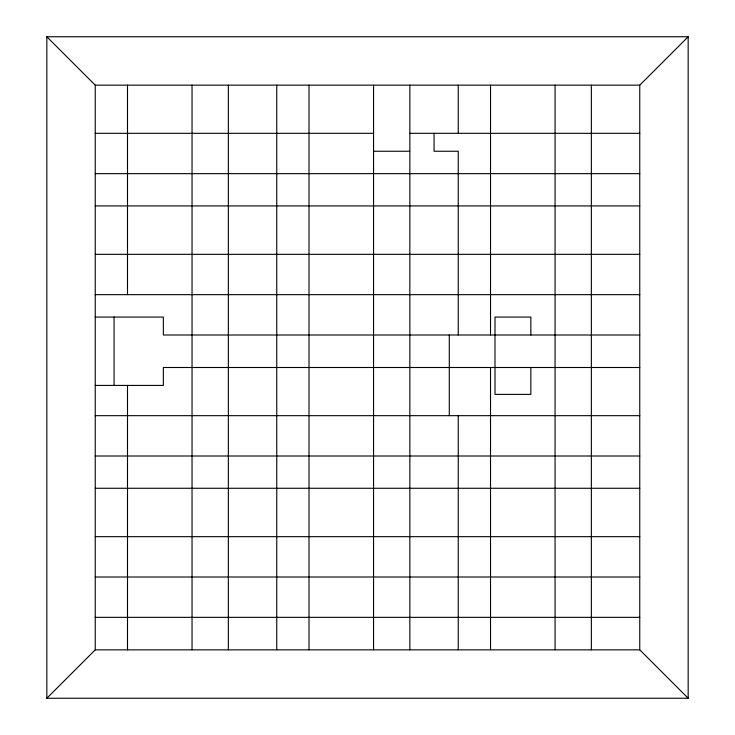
<?xml version="1.0" encoding="UTF-8"?>
<svg xmlns="http://www.w3.org/2000/svg" width="735" height="735" viewBox="0 0 735 735"><rect width="100%" height="100%" fill="white"/><g stroke="black" fill="none" stroke-linecap="round" stroke-linejoin="round"><path stroke-width="1.1" d="M688.162 698.25L639.762 649.85L639.762 85.15L688.162 36.75L46.838 36.75L46.838 698.25L688.162 698.25L688.162 36.75M46.838 698.25L95.238 649.85L95.238 85.15L46.838 36.75M95.238 85.15L639.762 85.15M95.238 133.32L373.555 133.32M409.854 133.32L639.762 133.32M373.555 151.245L409.854 151.245M95.238 173.653L639.762 173.653M95.238 205.919L639.762 205.919M95.238 254.328L639.762 254.328M95.238 294.661L639.762 294.661M95.238 317.07L163.354 317.07L163.354 334.995L639.762 334.995M639.762 367.5L163.354 367.5L163.354 385.425L95.238 385.425M95.238 415.67L639.762 415.67M95.238 456.003L639.762 456.003M95.238 488.27L639.762 488.27M95.238 536.669L639.762 536.669M95.238 577.012L639.762 577.012M95.238 617.345L639.762 617.345M95.238 649.85L639.762 649.85M591.363 85.15L591.363 649.85M555.063 85.15L555.063 649.85M530.854 334.995L530.854 317.07L495.004 317.07L495.004 394.392L530.854 394.392L530.854 367.5M490.521 85.15L490.521 334.995M490.521 367.5L490.521 649.85M458.254 85.15L458.254 133.32M458.254 334.995L458.254 151.245L434.054 151.245L434.054 133.32M458.254 415.67L458.254 649.85M449.287 334.995L449.287 415.67M409.854 85.15L409.854 649.85M373.555 85.15L373.555 649.85M309.012 85.15L309.012 649.85M276.746 85.15L276.746 649.85M228.346 85.15L228.346 649.85M192.037 85.15L192.037 649.85M127.504 85.15L127.504 294.661M127.504 385.425L127.504 649.85M114.063 317.07L114.063 385.425"/></g></svg>
